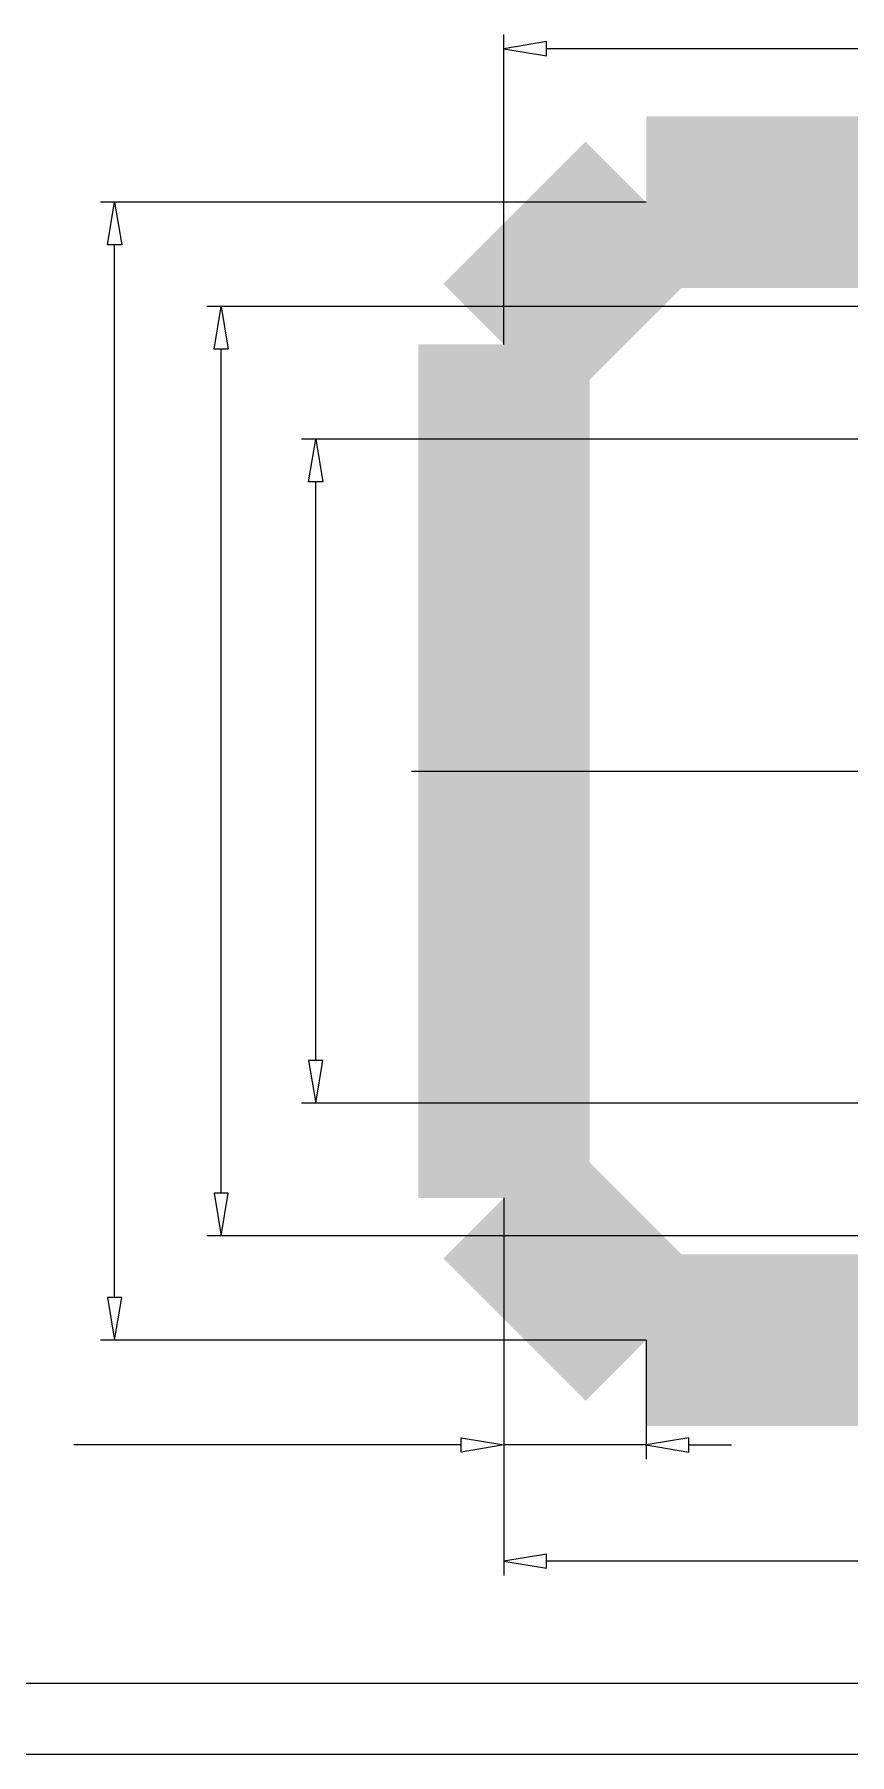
# Model space of a CAD drawing. Extents: x 17.6 to 52.5, y 0.2 to 49.5.
# Drawn here: x 36.82 to 43.55, y 0.15 to 14.35 of the extents above; entities that cross this region are included whole.
import ezdxf

# ---------------------------------------------------------------- set-up
doc = ezdxf.new("R2010")
doc.units = 0
doc.linetypes.add('1', pattern=[50.8, 31.75, -6.35, 6.35, -6.35])
doc.layers.get('0').update_dxf_attribs({"linetype": 'CONTINUOUS'})

msp = doc.modelspace()

# ---------------------------------------------------------------- linework, layer by layer
at = {"color": 5}
for points in [[(40.692, 11.793), (40.692, 14.352)], [(41.044, 14.176), (41.044, 14.293), (40.692, 14.234), (40.692, 14.234), (41.044, 14.176)], [(44.057, 14.234), (41.044, 14.234)], [(41.866, 12.967), (37.361, 12.967)], [(37.537, 12.615), (37.42, 12.615), (37.478, 12.967), (37.478, 12.967), (37.537, 12.615)], [(37.478, 3.928), (37.478, 12.615)], [(44.537, 12.107), (38.241, 12.107)], [(38.417, 11.754), (38.3, 11.754), (38.358, 12.107), (38.358, 12.107), (38.417, 11.754)], [(38.358, 4.789), (38.358, 11.754)], [(45.036, 11.011), (39.021, 11.011)], [(39.197, 10.659), (39.08, 10.659), (39.139, 11.011), (39.139, 11.011), (39.197, 10.659)], [(39.139, 5.884), (39.139, 10.659)], [(39.197, 5.884), (39.08, 5.884), (39.139, 5.532), (39.139, 5.532), (39.197, 5.884)], [(45.036, 5.532), (39.021, 5.532)], [(38.417, 4.789), (38.3, 4.789), (38.358, 4.436), (38.358, 4.436), (38.417, 4.789)], [(40.692, 4.749), (40.692, 1.633)], [(40.692, 4.749), (40.692, 2.592)], [(44.537, 4.436), (38.241, 4.436)], [(37.537, 3.928), (37.42, 3.928), (37.478, 3.575), (37.478, 3.575), (37.537, 3.928)], [(41.866, 3.575), (37.361, 3.575)], [(41.866, 3.575), (41.866, 2.592)], [(40.34, 2.71), (37.141, 2.71)], [(40.34, 2.651), (40.34, 2.768), (40.692, 2.71), (40.692, 2.71), (40.34, 2.651)], [(41.866, 2.71), (40.692, 2.71)], [(42.218, 2.651), (42.218, 2.768), (41.866, 2.71), (41.866, 2.71), (42.218, 2.651)], [(42.218, 2.71), (42.57, 2.71)], [(41.044, 1.692), (41.044, 1.809), (40.692, 1.751), (40.692, 1.751), (41.044, 1.692)], [(46.992, 1.751), (41.044, 1.751)]]:
    msp.add_lwpolyline(points, dxfattribs=at)
at = {"color": 5, "const_width": 0.0000000783}
for points in [[(42.257, 14.117), (42.257, 14.033), (42.12, 14.033), (42.12, 13.993), (42.264, 13.765), (42.296, 13.765), (42.296, 13.993), (42.339, 13.993), (42.339, 14.033), (42.296, 14.033), (42.296, 14.117), (42.257, 14.117)], [(42.381, 13.811), (42.381, 13.769), (42.587, 13.769), (42.587, 13.803), (42.566, 13.829), (42.546, 13.861), (42.527, 13.898), (42.508, 13.938), (42.493, 13.979), (42.481, 14.02), (42.474, 14.051), (42.469, 14.083), (42.466, 14.117), (42.426, 14.117), (42.428, 14.087), (42.433, 14.054), (42.44, 14.017), (42.451, 13.978), (42.465, 13.94), (42.481, 13.903), (42.499, 13.869), (42.517, 13.838), (42.537, 13.811), (42.381, 13.811)], [(42.647, 14.117), (42.647, 14.068), (42.691, 14.068), (42.691, 14.117), (42.647, 14.117)], [(42.748, 14.025), (42.789, 14.021), (42.793, 14.041), (42.8, 14.058), (42.81, 14.071), (42.822, 14.08), (42.835, 14.086), (42.85, 14.087), (42.868, 14.085), (42.884, 14.077), (42.898, 14.064), (42.908, 14.046), (42.915, 14.026), (42.917, 14.001), (42.915, 13.978), (42.909, 13.959), (42.898, 13.943), (42.885, 13.931), (42.868, 13.924), (42.849, 13.922), (42.837, 13.923), (42.826, 13.926), (42.815, 13.931), (42.806, 13.938), (42.798, 13.946), (42.792, 13.956), (42.755, 13.95), (42.786, 13.77), (42.943, 13.77), (42.943, 13.811), (42.817, 13.811), (42.8, 13.906), (42.819, 13.893), (42.839, 13.886), (42.86, 13.883), (42.886, 13.887), (42.909, 13.898), (42.93, 13.915), (42.946, 13.939), (42.955, 13.966), (42.958, 13.998), (42.956, 14.028), (42.947, 14.056), (42.933, 14.08), (42.91, 14.104), (42.883, 14.118), (42.85, 14.123), (42.823, 14.12), (42.799, 14.111), (42.779, 14.096), (42.764, 14.076), (42.753, 14.052), (42.748, 14.025)], [(42.257, 13.834), (42.158, 13.993), (42.257, 13.993), (42.257, 13.834)], [(37.696, 8.641), (37.736, 8.641), (37.736, 8.85), (37.696, 8.85), (37.696, 8.641)], [(37.803, 8.85), (37.803, 8.641), (37.843, 8.641), (37.843, 8.85), (37.803, 8.85)], [(38.576, 8.518), (38.616, 8.518), (38.616, 8.727), (38.576, 8.727), (38.576, 8.518)], [(38.683, 8.727), (38.683, 8.518), (38.723, 8.518), (38.723, 8.727), (38.683, 8.727)], [(39.356, 8.518), (39.397, 8.518), (39.397, 8.727), (39.356, 8.727), (39.356, 8.518)], [(39.463, 8.727), (39.463, 8.518), (39.504, 8.518), (39.504, 8.727), (39.463, 8.727)], [(37.769, 8.388), (37.808, 8.39), (37.842, 8.393), (37.87, 8.4), (37.893, 8.409), (37.913, 8.42), (37.929, 8.434), (37.94, 8.451), (37.947, 8.47), (37.949, 8.492), (37.948, 8.508), (37.944, 8.523), (37.938, 8.536), (37.929, 8.548), (37.918, 8.559), (37.905, 8.568), (37.89, 8.576), (37.872, 8.583), (37.853, 8.588), (37.83, 8.592), (37.802, 8.594), (37.769, 8.595), (37.731, 8.594), (37.697, 8.59), (37.669, 8.584), (37.646, 8.575), (37.626, 8.563), (37.61, 8.549), (37.599, 8.533), (37.592, 8.514), (37.59, 8.492), (37.594, 8.463), (37.606, 8.439), (37.626, 8.42), (37.662, 8.402), (37.709, 8.392), (37.769, 8.388)], [(37.769, 8.428), (37.718, 8.43), (37.68, 8.436), (37.654, 8.447), (37.638, 8.46), (37.628, 8.475), (37.625, 8.492), (37.628, 8.509), (37.638, 8.524), (37.654, 8.537), (37.68, 8.547), (37.718, 8.553), (37.769, 8.555), (37.821, 8.553), (37.859, 8.547), (37.885, 8.537), (37.901, 8.524), (37.91, 8.508), (37.914, 8.491), (37.911, 8.475), (37.902, 8.46), (37.888, 8.448), (37.861, 8.437), (37.821, 8.431), (37.769, 8.428)], [(38.667, 8.325), (38.674, 8.31), (38.684, 8.298), (38.695, 8.289), (38.708, 8.283), (38.722, 8.279), (38.739, 8.277), (38.763, 8.28), (38.784, 8.289), (38.803, 8.302), (38.818, 8.321), (38.826, 8.343), (38.829, 8.369), (38.826, 8.394), (38.817, 8.417), (38.803, 8.435), (38.783, 8.449), (38.762, 8.458), (38.737, 8.461), (38.722, 8.459), (38.707, 8.455), (38.695, 8.449), (38.684, 8.44), (38.674, 8.428), (38.667, 8.414), (38.658, 8.432), (38.647, 8.447), (38.633, 8.458), (38.616, 8.467), (38.597, 8.472), (38.576, 8.474), (38.548, 8.47), (38.523, 8.461), (38.5, 8.445), (38.483, 8.424), (38.473, 8.398), (38.47, 8.369), (38.473, 8.34), (38.483, 8.315), (38.501, 8.293), (38.523, 8.278), (38.549, 8.268), (38.578, 8.265), (38.599, 8.266), (38.618, 8.272), (38.635, 8.28), (38.649, 8.292), (38.659, 8.307), (38.667, 8.325)], [(38.577, 8.305), (38.565, 8.306), (38.553, 8.308), (38.542, 8.313), (38.531, 8.319), (38.522, 8.327), (38.515, 8.336), (38.509, 8.347), (38.506, 8.358), (38.505, 8.37), (38.507, 8.387), (38.514, 8.402), (38.525, 8.416), (38.54, 8.426), (38.557, 8.432), (38.576, 8.434), (38.596, 8.432), (38.613, 8.425), (38.628, 8.415), (38.639, 8.402), (38.646, 8.386), (38.648, 8.368), (38.646, 8.351), (38.639, 8.336), (38.628, 8.323), (38.613, 8.313), (38.596, 8.307), (38.577, 8.305)], [(38.74, 8.317), (38.724, 8.319), (38.711, 8.324), (38.699, 8.332), (38.69, 8.342), (38.685, 8.355), (38.683, 8.369), (38.685, 8.383), (38.69, 8.396), (38.699, 8.406), (38.71, 8.414), (38.723, 8.419), (38.738, 8.421), (38.753, 8.419), (38.766, 8.414), (38.778, 8.406), (38.787, 8.395), (38.792, 8.383), (38.794, 8.369), (38.792, 8.355), (38.787, 8.343), (38.778, 8.332), (38.767, 8.324), (38.754, 8.319), (38.74, 8.317)], [(39.43, 8.265), (39.469, 8.266), (39.502, 8.27), (39.53, 8.277), (39.554, 8.286), (39.573, 8.297), (39.589, 8.311), (39.601, 8.328), (39.607, 8.347), (39.61, 8.369), (39.608, 8.385), (39.605, 8.4), (39.598, 8.413), (39.59, 8.425), (39.579, 8.436), (39.565, 8.445), (39.55, 8.453), (39.533, 8.459), (39.513, 8.465), (39.49, 8.469), (39.462, 8.471), (39.43, 8.472), (39.391, 8.471), (39.358, 8.467), (39.33, 8.46), (39.306, 8.452), (39.287, 8.44), (39.271, 8.426), (39.259, 8.41), (39.252, 8.39), (39.25, 8.369), (39.254, 8.34), (39.266, 8.316), (39.287, 8.297), (39.322, 8.279), (39.37, 8.269), (39.43, 8.265)], [(39.43, 8.305), (39.378, 8.307), (39.34, 8.313), (39.314, 8.323), (39.298, 8.337), (39.289, 8.352), (39.286, 8.369), (39.289, 8.385), (39.298, 8.4), (39.314, 8.414), (39.34, 8.424), (39.379, 8.43), (39.43, 8.432), (39.481, 8.43), (39.52, 8.424), (39.545, 8.414), (39.561, 8.4), (39.571, 8.385), (39.574, 8.368), (39.571, 8.351), (39.563, 8.337), (39.549, 8.325), (39.521, 8.314), (39.482, 8.307), (39.43, 8.305)], [(37.637, 8.347), (37.596, 8.347), (37.596, 8.137), (37.606, 8.137), (37.616, 8.139), (37.626, 8.142), (37.642, 8.148), (37.657, 8.157), (37.673, 8.167), (37.689, 8.181), (37.707, 8.198), (37.726, 8.218), (37.755, 8.249), (37.78, 8.272), (37.801, 8.288), (37.819, 8.298), (37.836, 8.304), (37.853, 8.306), (37.869, 8.304), (37.883, 8.299), (37.896, 8.29), (37.906, 8.277), (37.912, 8.263), (37.914, 8.246), (37.911, 8.229), (37.905, 8.214), (37.895, 8.201), (37.881, 8.192), (37.863, 8.186), (37.843, 8.184), (37.847, 8.144), (37.878, 8.15), (37.903, 8.16), (37.923, 8.175), (37.938, 8.195), (37.946, 8.219), (37.949, 8.247), (37.946, 8.276), (37.937, 8.3), (37.921, 8.32), (37.901, 8.334), (37.878, 8.343), (37.852, 8.346), (37.838, 8.345), (37.824, 8.343), (37.81, 8.338), (37.796, 8.332), (37.782, 8.323), (37.767, 8.313), (37.75, 8.298), (37.729, 8.278), (37.705, 8.253), (37.686, 8.232), (37.671, 8.217), (37.661, 8.208), (37.653, 8.201), (37.645, 8.196), (37.637, 8.191), (37.637, 8.347)], [(38.557, 8.025), (38.561, 8.062), (38.543, 8.066), (38.529, 8.072), (38.518, 8.08), (38.511, 8.09), (38.507, 8.102), (38.505, 8.115), (38.506, 8.126), (38.509, 8.137), (38.514, 8.146), (38.521, 8.155), (38.529, 8.162), (38.539, 8.168), (38.55, 8.174), (38.564, 8.179), (38.58, 8.183), (38.597, 8.186), (38.615, 8.188), (38.633, 8.189), (38.635, 8.189), (38.638, 8.189), (38.641, 8.188), (38.629, 8.18), (38.617, 8.169), (38.608, 8.157), (38.601, 8.143), (38.597, 8.128), (38.595, 8.113), (38.599, 8.088), (38.609, 8.066), (38.627, 8.046), (38.65, 8.031), (38.678, 8.022), (38.71, 8.019), (38.744, 8.022), (38.773, 8.032), (38.797, 8.047), (38.815, 8.068), (38.826, 8.092), (38.829, 8.119), (38.827, 8.139), (38.821, 8.157), (38.811, 8.175), (38.797, 8.191), (38.779, 8.204), (38.758, 8.214), (38.732, 8.221), (38.699, 8.226), (38.659, 8.227), (38.617, 8.226), (38.581, 8.221), (38.552, 8.214), (38.527, 8.204), (38.507, 8.191), (38.491, 8.175), (38.479, 8.157), (38.472, 8.136), (38.47, 8.114), (38.472, 8.091), (38.48, 8.07), (38.493, 8.053), (38.51, 8.039), (38.532, 8.03), (38.557, 8.025)], [(38.713, 8.184), (38.736, 8.182), (38.755, 8.176), (38.772, 8.166), (38.784, 8.154), (38.791, 8.139), (38.794, 8.123), (38.791, 8.107), (38.783, 8.092), (38.77, 8.078), (38.753, 8.067), (38.732, 8.061), (38.709, 8.059), (38.688, 8.061), (38.67, 8.067), (38.654, 8.077), (38.643, 8.09), (38.636, 8.105), (38.633, 8.122), (38.636, 8.139), (38.643, 8.154), (38.654, 8.167), (38.67, 8.176), (38.69, 8.182), (38.713, 8.184)], [(39.562, 8.021), (39.604, 8.021), (39.604, 8.227), (39.57, 8.227), (39.544, 8.207), (39.512, 8.187), (39.475, 8.167), (39.435, 8.148), (39.394, 8.133), (39.353, 8.121), (39.323, 8.114), (39.29, 8.109), (39.256, 8.106), (39.256, 8.066), (39.286, 8.068), (39.319, 8.073), (39.357, 8.081), (39.395, 8.091), (39.433, 8.105), (39.47, 8.121), (39.505, 8.139), (39.535, 8.157), (39.562, 8.177), (39.562, 8.021)], [(37.596, 8.042), (37.596, 8.003), (37.871, 8.003), (37.861, 7.993), (37.851, 7.981), (37.841, 7.967), (37.832, 7.952), (37.825, 7.938), (37.819, 7.926), (37.861, 7.926), (37.873, 7.946), (37.887, 7.965), (37.902, 7.983), (37.918, 7.997), (37.934, 8.009), (37.949, 8.017), (37.949, 8.042), (37.596, 8.042)], [(38.576, 7.767), (38.616, 7.767), (38.616, 7.976), (38.576, 7.976), (38.576, 7.767)], [(38.683, 7.976), (38.683, 7.767), (38.723, 7.767), (38.723, 7.976), (38.683, 7.976)], [(39.356, 7.767), (39.397, 7.767), (39.397, 7.976), (39.356, 7.976), (39.356, 7.767)], [(39.463, 7.976), (39.463, 7.767), (39.504, 7.767), (39.504, 7.976), (39.463, 7.976)], [(37.696, 7.643), (37.736, 7.643), (37.736, 7.853), (37.696, 7.853), (37.696, 7.643)], [(37.803, 7.853), (37.803, 7.643), (37.843, 7.643), (37.843, 7.853), (37.803, 7.853)], [(37.663, 2.469), (37.705, 2.481), (37.694, 2.516), (37.678, 2.545), (37.658, 2.568), (37.633, 2.585), (37.605, 2.595), (37.574, 2.598), (37.542, 2.596), (37.514, 2.588), (37.491, 2.575), (37.471, 2.557), (37.455, 2.535), (37.442, 2.508), (37.432, 2.478), (37.427, 2.446), (37.425, 2.413), (37.427, 2.378), (37.433, 2.346), (37.444, 2.318), (37.458, 2.292), (37.476, 2.272), (37.498, 2.255), (37.522, 2.243), (37.547, 2.236), (37.575, 2.234), (37.605, 2.237), (37.631, 2.246), (37.655, 2.261), (37.674, 2.281), (37.689, 2.307), (37.7, 2.337), (37.659, 2.347), (37.65, 2.324), (37.639, 2.305), (37.627, 2.291), (37.611, 2.282), (37.594, 2.276), (37.574, 2.274), (37.551, 2.276), (37.53, 2.283), (37.513, 2.293), (37.498, 2.308), (37.486, 2.325), (37.478, 2.346), (37.473, 2.368), (37.469, 2.39), (37.468, 2.413), (37.47, 2.442), (37.474, 2.468), (37.48, 2.492), (37.489, 2.512), (37.502, 2.529), (37.517, 2.542), (37.534, 2.551), (37.552, 2.557), (37.571, 2.558), (37.593, 2.556), (37.613, 2.548), (37.63, 2.536), (37.645, 2.518), (37.656, 2.496), (37.663, 2.469)], [(37.752, 2.592), (37.752, 2.24), (37.791, 2.24), (37.791, 2.366), (37.811, 2.347), (37.834, 2.335), (37.86, 2.331), (37.876, 2.333), (37.891, 2.336), (37.904, 2.343), (37.915, 2.351), (37.924, 2.361), (37.931, 2.373), (37.935, 2.388), (37.938, 2.408), (37.939, 2.431), (37.939, 2.592), (37.9, 2.592), (37.9, 2.431), (37.899, 2.411), (37.894, 2.395), (37.887, 2.383), (37.878, 2.375), (37.866, 2.37), (37.852, 2.369), (37.84, 2.37), (37.829, 2.373), (37.819, 2.379), (37.81, 2.386), (37.803, 2.395), (37.797, 2.406), (37.794, 2.418), (37.792, 2.434), (37.791, 2.453), (37.791, 2.592), (37.752, 2.592)], [(38.008, 2.592), (38.008, 2.371), (37.973, 2.371), (37.973, 2.337), (38.008, 2.337), (38.008, 2.31), (38.008, 2.294), (38.009, 2.282), (38.012, 2.272), (38.016, 2.261), (38.023, 2.252), (38.031, 2.244), (38.042, 2.239), (38.055, 2.235), (38.071, 2.234), (38.082, 2.235), (38.095, 2.236), (38.107, 2.238), (38.102, 2.276), (38.094, 2.275), (38.086, 2.274), (38.079, 2.274), (38.068, 2.275), (38.06, 2.277), (38.054, 2.282), (38.049, 2.289), (38.047, 2.3), (38.046, 2.314), (38.046, 2.337), (38.091, 2.337), (38.091, 2.371), (38.046, 2.371), (38.046, 2.592), (38.008, 2.592)], [(38.12, 2.592), (38.12, 2.24), (38.159, 2.24), (38.159, 2.592), (38.12, 2.592)], [(38.231, 2.592), (38.231, 2.543), (38.275, 2.543), (38.275, 2.592), (38.231, 2.592)], [(38.478, 2.592), (38.44, 2.592), (38.44, 2.317), (38.429, 2.327), (38.417, 2.337), (38.403, 2.346), (38.388, 2.356), (38.374, 2.363), (38.362, 2.369), (38.362, 2.327), (38.383, 2.315), (38.402, 2.301), (38.419, 2.286), (38.433, 2.27), (38.445, 2.254), (38.453, 2.239), (38.478, 2.239), (38.478, 2.592)], [(38.578, 2.5), (38.619, 2.496), (38.623, 2.516), (38.63, 2.533), (38.64, 2.546), (38.652, 2.555), (38.665, 2.561), (38.68, 2.563), (38.698, 2.56), (38.714, 2.552), (38.728, 2.539), (38.738, 2.522), (38.745, 2.501), (38.747, 2.477), (38.745, 2.454), (38.739, 2.434), (38.728, 2.418), (38.715, 2.406), (38.698, 2.399), (38.679, 2.397), (38.667, 2.398), (38.656, 2.401), (38.645, 2.406), (38.636, 2.413), (38.628, 2.422), (38.622, 2.431), (38.585, 2.426), (38.616, 2.245), (38.773, 2.245), (38.773, 2.286), (38.647, 2.286), (38.63, 2.381), (38.649, 2.369), (38.669, 2.361), (38.69, 2.359), (38.716, 2.362), (38.739, 2.373), (38.76, 2.391), (38.776, 2.414), (38.785, 2.441), (38.788, 2.473), (38.786, 2.503), (38.777, 2.531), (38.763, 2.555), (38.74, 2.579), (38.713, 2.593), (38.68, 2.598), (38.653, 2.595), (38.629, 2.586), (38.609, 2.571), (38.594, 2.551), (38.583, 2.528), (38.578, 2.5)], [(38.809, 2.592), (38.893, 2.46), (38.816, 2.337), (38.864, 2.337), (38.899, 2.397), (38.906, 2.408), (38.911, 2.417), (38.915, 2.426), (38.922, 2.415), (38.927, 2.406), (38.933, 2.397), (38.972, 2.337), (39.018, 2.337), (38.939, 2.457), (39.024, 2.592), (38.976, 2.592), (38.929, 2.513), (38.917, 2.492), (38.856, 2.592), (38.809, 2.592)], [(39.171, 2.592), (39.171, 2.508), (39.033, 2.508), (39.033, 2.468), (39.178, 2.24), (39.21, 2.24), (39.21, 2.468), (39.252, 2.468), (39.252, 2.508), (39.21, 2.508), (39.21, 2.592), (39.171, 2.592)], [(39.292, 2.5), (39.333, 2.496), (39.337, 2.516), (39.344, 2.533), (39.354, 2.546), (39.366, 2.555), (39.379, 2.561), (39.394, 2.563), (39.412, 2.56), (39.428, 2.552), (39.442, 2.539), (39.452, 2.522), (39.459, 2.501), (39.461, 2.477), (39.459, 2.454), (39.453, 2.434), (39.442, 2.418), (39.429, 2.406), (39.412, 2.399), (39.393, 2.397), (39.381, 2.398), (39.37, 2.401), (39.359, 2.406), (39.35, 2.413), (39.342, 2.422), (39.336, 2.431), (39.299, 2.426), (39.33, 2.245), (39.487, 2.245), (39.487, 2.286), (39.361, 2.286), (39.344, 2.381), (39.363, 2.369), (39.383, 2.361), (39.404, 2.359), (39.43, 2.362), (39.453, 2.373), (39.474, 2.391), (39.49, 2.414), (39.499, 2.441), (39.502, 2.473), (39.499, 2.503), (39.491, 2.531), (39.477, 2.555), (39.454, 2.579), (39.427, 2.593), (39.394, 2.598), (39.367, 2.595), (39.343, 2.586), (39.323, 2.571), (39.308, 2.551), (39.297, 2.528), (39.292, 2.5)], [(39.171, 2.309), (39.071, 2.468), (39.171, 2.468), (39.171, 2.309)], [(39.601, 2.234), (39.62, 2.237), (39.637, 2.245), (39.652, 2.258), (39.663, 2.276), (39.669, 2.298), (39.672, 2.324), (39.669, 2.35), (39.663, 2.372), (39.652, 2.39), (39.637, 2.404), (39.62, 2.412), (39.601, 2.414), (39.581, 2.412), (39.564, 2.404), (39.55, 2.391), (39.539, 2.373), (39.532, 2.351), (39.53, 2.325), (39.532, 2.299), (39.539, 2.276), (39.55, 2.258), (39.564, 2.245), (39.581, 2.237), (39.601, 2.234)], [(39.601, 2.266), (39.59, 2.268), (39.58, 2.272), (39.572, 2.28), (39.566, 2.291), (39.563, 2.306), (39.562, 2.324), (39.563, 2.343), (39.567, 2.358), (39.573, 2.369), (39.581, 2.377), (39.59, 2.381), (39.601, 2.383), (39.611, 2.381), (39.621, 2.377), (39.629, 2.369), (39.635, 2.357), (39.638, 2.342), (39.64, 2.323), (39.638, 2.305), (39.635, 2.291), (39.629, 2.28), (39.621, 2.272), (39.611, 2.268), (39.601, 2.266)]]:
    msp.add_lwpolyline(points, dxfattribs=at)
at = {"color": 7, "const_width": 1.415}
for points in [[(40.692, 11.793), (41.866, 12.967)], [(41.866, 12.967), (46.953, 12.967)], [(40.692, 11.793), (40.692, 4.749)], [(40.692, 4.749), (41.866, 3.575)], [(41.866, 3.575), (46.953, 3.575)]]:
    msp.add_lwpolyline(points, dxfattribs=at)
at = {"color": 1, "linetype": '1'}
msp.add_lwpolyline([(39.929, 8.271), (48.476, 8.271)], dxfattribs=at)
at = {"color": 7}
for points in [[(51.925, 0.742), (18.231, 0.742)], [(52.512, 0.155), (17.644, 0.155)]]:
    msp.add_lwpolyline(points, dxfattribs=at)

doc.saveas('drawing.dxf')
